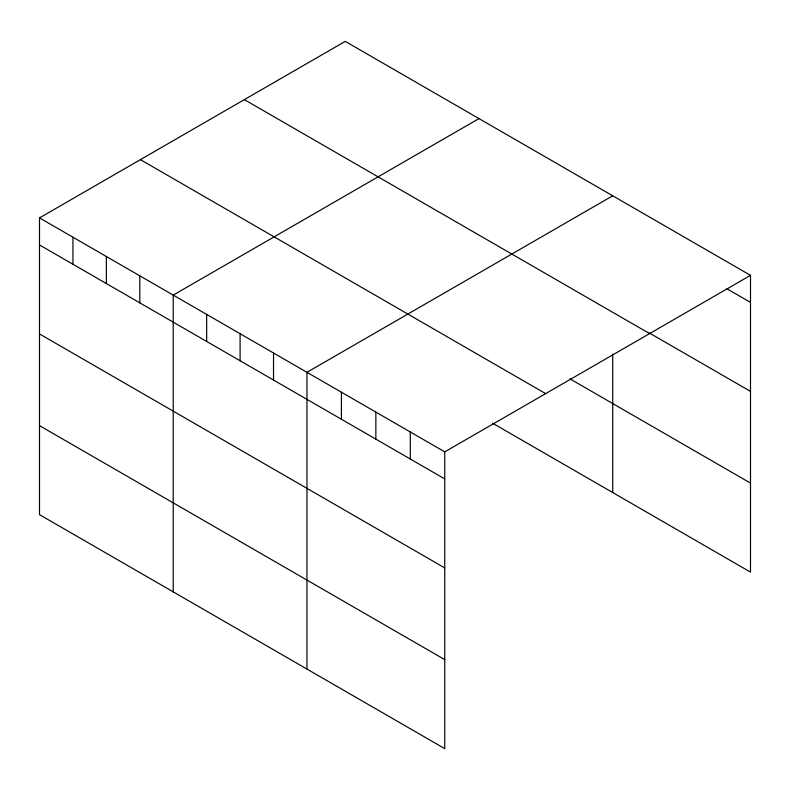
<?xml version="1.0" encoding="UTF-8"?>
<svg xmlns="http://www.w3.org/2000/svg" width="790" height="790" viewBox="0 0 790 790"><rect width="100%" height="100%" fill="white"/><g stroke="black" fill="none" stroke-linecap="round" stroke-linejoin="round"><path stroke-width="1.19" d="M39.5 217.902L444.75 451.87L444.75 748.624L39.5 514.655L39.5 217.902L345.25 41.376L750.5 275.345L750.5 572.098L492.565 423.183M478.987 118.589L173.227 295.114L173.227 591.868M612.714 195.792L306.964 372.317L306.964 669.071M444.75 451.87L750.5 275.345M726.494 288.518L750.5 302.382M649.252 332.936L750.5 391.386M244.357 99.629L649.597 333.597M569.876 378.815L750.5 483.095M140.403 159.649L545.643 393.618M39.5 244.94L444.75 478.908M39.5 333.943L444.75 567.911M39.5 425.652L444.75 659.62M612.714 354.068L612.714 492.545M410.306 431.982L410.306 459.02M375.852 412.094L375.852 439.131M341.408 392.205L341.408 419.243M273.528 353.021L273.528 380.059M240.101 333.716L240.101 360.754M206.664 314.41L206.664 341.448M139.8 275.809L139.8 302.847M106.364 256.503L106.364 283.541M72.937 237.207L72.937 264.245"/></g></svg>
